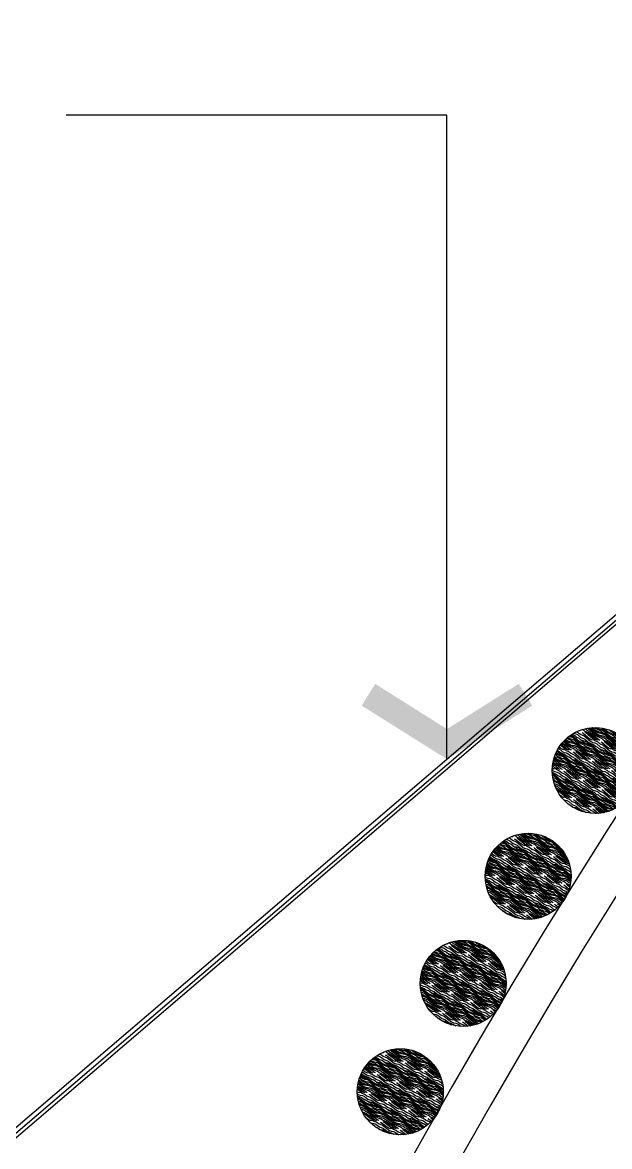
# Model space of a CAD drawing. Extents: x 5924 to 15219, y 2637 to 8140.
# Drawn here: x 6661.9 to 6799.5, y 7394.8 to 7658.1 of the extents above; entities that cross this region are included whole.
import ezdxf

# ---------------------------------------------------------------- set-up
doc = ezdxf.new("R2010")
doc.units = 0
doc.header["$LTSCALE"] = 35
doc.layers.get('0').update_dxf_attribs({"linetype": 'CONTINUOUS'})
for name, color, linetype in [('ESPEC', 2, 'CONTINUOUS'), ('ESPECARQ', 2, 'CONTINUOUS'), ('HACHURA', 13, 'CONTINUOUS'), ('MOBIL', 7, 'CONTINUOUS')]:
    doc.layers.add(name, color=color, linetype=linetype)

# ---------------------------------------------------------------- blocks, each defined once
blk = doc.blocks.new('INDSETAD')
at = {"color": 4, "linetype": 'ByBlock'}
for points in [[(0, 0), (1.255, 2), (0.706, 0), (1.765, 1.684)], [(0, 0), (1.255, -2), (0.706, 0), (1.765, -1.684)]]:
    blk.add_solid(points, dxfattribs=at)

msp = doc.modelspace()

# ---------------------------------------------------------------- hatches: boundary and pattern name
at = {"layer": 'HACHURA'}
h = msp.add_hatch(dxfattribs=at)
h.set_pattern_fill('MADEIRA', color=256, scale=5, angle=-25.8427, style=0)
h.set_pattern_definition([(334.157303, (-2101.5897, 4176.952), (2.1795095, 4.499971), [1, -1.5, 0.5, -2]), (334.157303, (-2098.385, 4175.539), (2.1795095, 4.499971), [1, -4]), (334.157303, (-2098.726, 4175.982), (2.1795095, 4.499971), [0.5, -4.5]), (334.157303, (-2101.1467, 4177.293), (2.1795095, 4.499971), [0.25, -3.5, 0.25, -1]), (334.157303, (-2099.4627, 4176.7553), (2.1795095, 4.499971), [1, -1.5, 0.25, -2.25]), (334.157303, (-2100.533, 4177.4127), (2.1795095, 4.499971), [0.75, -4.25]), (334.157303, (-2099.354, 4176.9803), (2.1795095, 4.499971), [1.5, -3.5]), (334.157303, (-2100.6493, 4177.7467), (2.1795095, 4.499971), [1, -4]), (334.157303, (-2098.795, 4176.9874), (2.1795095, 4.499971), [2.5, -2.5]), (334.157303, (-2100.036, 4177.866), (2.1795095, 4.499971), [0.5, -1.5, 1, -2]), (334.157303, (-2096.8313, 4176.453), (2.1795095, 4.499971), [1, -4]), (334.157303, (-2097.677, 4177.0015), (2.1795095, 4.499971), [0.5, -4.5]), (334.157303, (-2098.5224, 4177.55), (2.1795095, 4.499971), [0.5, -4.5]), (334.157303, (-2100.718, 4178.752), (2.1795095, 4.499971), [1, -4]), (334.157303, (-2098.4134, 4177.775), (2.1795095, 4.499971), [1, -4]), (334.157303, (-2098.3044, 4178), (2.1795095, 4.499971), [1, -1, 1, -2]), (334.157303, (-2099.0954, 4178.661), (2.1795095, 4.499971), [0.5, -2.5, 1, -1]), (334.157303, (-2098.141, 4178.3374), (2.1795095, 4.499971), [1.5, -3.5]), (334.157303, (-2098.032, 4178.5624), (2.1795095, 4.499971), [1, -4]), (334.157303, (-2099.7775, 4179.5467), (2.1795095, 4.499971), [1.5, -2, 0.5, -1]), (334.157303, (-2099.6685, 4179.7717), (2.1795095, 4.499971), [2.5, -2.5]), (334.157303, (-2096.914, 4178.5765), (2.1795095, 4.499971), [0.5, -4.5]), (334.157303, (-2098.2095, 4179.343), (2.1795095, 4.499971), [1, -4]), (334.157303, (-2099.055, 4179.891), (2.1795095, 4.499971), [0.5, -2, 0.5, -2]), (334.157303, (-2099.4505, 4180.2217), (2.1795095, 4.499971), [0.5, -1.5, 1, -2]), (334.157303, (-2098.496, 4179.8983), (2.1795095, 4.499971), [0.5, -2.5, 0.5, -1.5]), (334.157303, (-2097.5416, 4179.575), (2.1795095, 4.499971), [1.5, -3.5]), (334.157303, (-2099.2326, 4180.6717), (2.1795095, 4.499971), [1, -4]), (334.157303, (-2096.928, 4179.6944), (2.1795095, 4.499971), [0.5, -4.5]), (334.157303, (-2095.9736, 4179.371), (2.1795095, 4.499971), [0.5, -4.5]), (348.193547, (-2098.2762, 4175.764), (4.49997094, -2.17950947), [0.515, -20.1005276]), (348.193547, (-2097.3358, 4176.5585), (4.49997094, -2.17950947), [0.515, -20.1005276]), (348.193547, (-2096.4781, 4179.4765), (4.49997094, -2.17950947), [0.515, -20.1005276]), (348.193547, (-2098.6454, 4178.4428), (4.49997094, -2.17950947), [0.515, -20.1005276]), (348.193547, (-2097.4185, 4178.6819), (4.49997094, -2.17950947), [0.515, -20.1005276]), (348.193547, (-2097.132, 4178.1265), (4.49997094, -2.17950947), [0.515, -20.1005276]), (348.193547, (-2099.0005, 4180.0037), (4.49997094, -2.17950947), [0.515, -20.1005276]), (348.193547, (-2097.3095, 4178.9069), (4.49997094, -2.17950947), [0.515, -20.1005276]), (348.193547, (-2097.2268, 4176.7835), (4.49997094, -2.17950947), [1.03, -19.5855276]), (348.193547, (-2097.5134, 4177.339), (4.49997094, -2.17950947), [1.03, -19.5855276]), (348.193547, (-2097.4044, 4177.564), (4.49997094, -2.17950947), [1.03, -19.5855276]), (140.12106, (-2099.4627, 4176.7553), (-4.49997094, 2.17950947), [0.515, -1.03, 0.515, -18.5555276]), (140.12106, (-2100.0358, 4177.8662), (-4.49997094, 2.17950947), [0.515, -20.1005276]), (140.12106, (-2099.055, 4179.8912), (-4.49997094, 2.17950947), [1.03, -19.5855276]), (168.193547, (-2098.3852, 4175.539), (-4.49997094, 2.17950947), [0.515, -20.1005276]), (320.12106, (-2097.4852, 4175.1031), (4.49997094, -2.17950947), [0.515, -20.1005276]), (320.12106, (-2098.0724, 4177.3319), (4.49997094, -2.17950947), [0.515, -20.1005276]), (320.12106, (-2096.791, 4177.6835), (4.49997094, -2.17950947), [0.515, -20.1005276]), (320.12106, (-2098.4275, 4178.8928), (4.49997094, -2.17950947), [0.515, -20.1005276]), (320.12106, (-2098.605, 4179.6733), (4.49997094, -2.17950947), [0.515, -20.1005276]), (320.12106, (-2098.046, 4179.6803), (4.49997094, -2.17950947), [0.515, -20.1005276]), (320.12106, (-2098.4275, 4178.8928), (4.49997094, -2.17950947), [0.515, -20.1005276]), (320.12106, (-2096.7506, 4178.914), (4.49997094, -2.17950947), [2.06, -18.5555276]), (320.12106, (-2100.9217, 4177.1842), (4.49997094, -2.17950947), [2.06, -18.5555276]), (320.12106, (-2100.3082, 4177.3037), (4.49997094, -2.17950947), [2.06, -18.5555276]), (320.12106, (-2099.7493, 4177.3108), (4.49997094, -2.17950947), [0.515, -1.03, 1.03, -18.0405276]), (320.12106, (-2099.5858, 4177.6483), (4.49997094, -2.17950947), [1.03, -1.03, 1.03, -17.5255276]), (320.12106, (-2099.8179, 4178.3162), (4.49997094, -2.17950947), [2.06, -18.5555276]), (320.12106, (-2100.1044, 4178.8717), (4.49997094, -2.17950947), [2.06, -18.5555276]), (320.12106, (-2099.9954, 4179.0967), (4.49997094, -2.17950947), [2.06, -18.5555276]), (320.12106, (-2096.1916, 4178.921), (4.49997094, -2.17950947), [0.515, -20.1005276]), (320.121071, (-2095.5236, 4179.1531), (4.49997136, -2.1795086), [1.03, -19.5855276]), (320.121071, (-2098.3326, 4180.2358), (4.49997136, -2.1795086), [1.03, -19.5855276]), (320.121061, (-2100.6897, 4176.5162), (4.49997098, -2.17950939), [2.06, -18.5555276]), (320.121061, (-2096.464, 4178.3585), (4.49997098, -2.17950939), [1.545, -19.0705276]), (320.121061, (-2096.1775, 4177.8031), (4.49997098, -2.17950939), [3.09, -17.5255276])])
h.paths.add_polyline_path([(6787.095, 7487.267), (6805.234, 7478.481, 1)])
h.paths.add_polyline_path([(6805.234, 7478.481), (6787.095, 7487.267, 1)])
h = msp.add_hatch(dxfattribs=at)
h.set_pattern_fill('MADEIRA', color=256, scale=5, angle=-24.7191, style=0)
h.set_pattern_definition([(335.2809, (-2050.777, 3978.32), (2.0908496, 4.541844), [1, -1.5, 0.5, -2]), (335.2809, (-2047.5456, 3976.97), (2.0908496, 4.541844), [1, -4]), (335.2809, (-2047.8953, 3977.4063), (2.0908496, 4.541844), [0.5, -4.5]), (335.2809, (-2050.341, 3978.67), (2.0908496, 4.541844), [0.25, -3.5, 0.25, -1]), (335.2809, (-2048.647, 3978.165), (2.0908496, 4.541844), [1, -1.5, 0.25, -2.25]), (335.2809, (-2049.73, 3978.8013), (2.0908496, 4.541844), [0.75, -4.25]), (335.2809, (-2048.5423, 3978.392), (2.0908496, 4.541844), [1.5, -3.5]), (335.2809, (-2049.8526, 3979.133), (2.0908496, 4.541844), [1, -4]), (335.2809, (-2047.9836, 3978.41), (2.0908496, 4.541844), [2.5, -2.5]), (335.2809, (-2049.2416, 3979.2645), (2.0908496, 4.541844), [0.5, -1.5, 1, -2]), (335.2809, (-2046.01, 3977.9145), (2.0908496, 4.541844), [1, -4]), (335.2809, (-2046.866, 3978.446), (2.0908496, 4.541844), [0.5, -4.5]), (335.2809, (-2047.722, 3978.978), (2.0908496, 4.541844), [0.5, -4.5]), (335.2809, (-2049.941, 3980.137), (2.0908496, 4.541844), [1, -4]), (335.2809, (-2047.6177, 3979.205), (2.0908496, 4.541844), [1, -4]), (335.2809, (-2047.513, 3979.432), (2.0908496, 4.541844), [1, -1, 1, -2]), (335.2809, (-2048.317, 3980.0773), (2.0908496, 4.541844), [0.5, -2.5, 1, -1]), (335.2809, (-2047.3563, 3979.7727), (2.0908496, 4.541844), [1.5, -3.5]), (335.2809, (-2047.252, 3980), (2.0908496, 4.541844), [1, -4]), (335.2809, (-2049.016, 3980.9497), (2.0908496, 4.541844), [1.5, -2, 0.5, -1]), (335.2809, (-2048.9117, 3981.177), (2.0908496, 4.541844), [2.5, -2.5]), (335.2809, (-2046.1343, 3980.036), (2.0908496, 4.541844), [0.5, -4.5]), (335.2809, (-2047.4446, 3980.7766), (2.0908496, 4.541844), [1, -4]), (335.2809, (-2048.3007, 3981.3083), (2.0908496, 4.541844), [0.5, -2, 0.5, -2]), (335.2809, (-2048.7026, 3981.631), (2.0908496, 4.541844), [0.5, -1.5, 1, -2]), (335.2809, (-2047.742, 3981.3264), (2.0908496, 4.541844), [0.5, -2.5, 0.5, -1.5]), (335.2809, (-2046.7813, 3981.0217), (2.0908496, 4.541844), [1.5, -3.5]), (335.2809, (-2048.4935, 3982.085), (2.0908496, 4.541844), [1, -4]), (335.2809, (-2046.1703, 3981.1533), (2.0908496, 4.541844), [0.5, -4.5]), (335.2809, (-2045.2097, 3980.8487), (2.0908496, 4.541844), [0.5, -4.5]), (349.317142, (-2047.4411, 3977.1972), (4.5418441, -2.09084963), [0.515, -20.1005276]), (349.317142, (-2046.5165, 3978.01), (4.5418441, -2.09084963), [0.515, -20.1005276]), (349.317142, (-2045.7162, 3980.9442), (4.5418441, -2.09084963), [0.515, -20.1005276]), (349.317142, (-2047.8628, 3979.8683), (4.5418441, -2.09084963), [0.515, -20.1005276]), (349.317142, (-2046.6408, 3980.1314), (4.5418441, -2.09084963), [0.515, -20.1005276]), (349.317142, (-2046.3434, 3979.5816), (4.5418441, -2.09084963), [0.515, -20.1005276]), (349.317142, (-2048.2484, 3981.4219), (4.5418441, -2.09084963), [0.515, -20.1005276]), (349.317142, (-2046.5362, 3980.3585), (4.5418441, -2.09084963), [0.515, -20.1005276]), (349.317142, (-2046.4119, 3978.2371), (4.5418441, -2.09084963), [1.03, -19.5855276]), (349.317142, (-2046.7093, 3978.7868), (4.5418441, -2.09084963), [1.03, -19.5855276]), (349.317142, (-2046.6048, 3979.0139), (4.5418441, -2.09084963), [1.03, -19.5855276]), (141.244655, (-2048.6468, 3978.1651), (-4.5418441, 2.09084963), [0.515, -1.03, 0.515, -18.5555276]), (141.244655, (-2049.2416, 3979.2645), (-4.5418441, 2.09084963), [0.515, -20.1005276]), (141.244655, (-2048.3007, 3981.3083), (-4.5418441, 2.09084963), [1.03, -19.5855276]), (169.317142, (-2047.5456, 3976.9701), (-4.5418441, 2.09084963), [0.515, -20.1005276]), (321.244655, (-2046.6373, 3976.5519), (4.5418441, -2.09084963), [0.515, -20.1005276]), (321.244655, (-2047.268, 3978.7688), (4.5418441, -2.09084963), [0.515, -20.1005276]), (321.244655, (-2045.9938, 3979.1455), (4.5418441, -2.09084963), [0.515, -20.1005276]), (321.244655, (-2047.6537, 3980.3224), (4.5418441, -2.09084963), [0.515, -20.1005276]), (321.244655, (-2047.8465, 3981.0993), (4.5418441, -2.09084963), [0.515, -20.1005276]), (321.244655, (-2047.2878, 3981.1173), (4.5418441, -2.09084963), [0.515, -20.1005276]), (321.244655, (-2047.6537, 3980.3224), (4.5418441, -2.09084963), [0.515, -20.1005276]), (321.244655, (-2045.9775, 3980.3765), (4.5418441, -2.09084963), [2.06, -18.5555276]), (321.244655, (-2050.114, 3978.5652), (4.5418441, -2.09084963), [2.06, -18.5555276]), (321.244655, (-2049.503, 3978.6968), (4.5418441, -2.09084963), [2.06, -18.5555276]), (321.244655, (-2048.9442, 3978.7148), (4.5418441, -2.09084963), [0.515, -1.03, 1.03, -18.0405276]), (321.244655, (-2048.7874, 3979.0554), (4.5418441, -2.09084963), [1.03, -1.03, 1.03, -17.5255276]), (321.244655, (-2049.0325, 3979.7187), (4.5418441, -2.09084963), [2.06, -18.5555276]), (321.244655, (-2049.3299, 3980.2684), (4.5418441, -2.09084963), [2.06, -18.5555276]), (321.244655, (-2049.2253, 3980.4955), (4.5418441, -2.09084963), [2.06, -18.5555276]), (321.244655, (-2045.4188, 3980.3945), (4.5418441, -2.09084963), [0.515, -20.1005276]), (321.244666, (-2044.7555, 3980.6396), (4.5418445, -2.09084876), [1.03, -19.5855276]), (321.244666, (-2047.5852, 3981.667), (4.5418445, -2.09084876), [1.03, -19.5855276]), (321.244656, (-2049.8688, 3977.902), (4.54184413, -2.09084955), [2.06, -18.5555276]), (321.244656, (-2045.6801, 3979.8267), (4.54184413, -2.09084955), [1.545, -19.0705276]), (321.244656, (-2045.3828, 3979.277), (4.54184413, -2.09084955), [3.09, -17.5255276])])
h.paths.add_polyline_path([(6771.286, 7462.298), (6789.594, 7453.87, 1)])
h.paths.add_polyline_path([(6789.594, 7453.87), (6771.286, 7462.298, 1)])
h = msp.add_hatch(dxfattribs=at)
h.set_pattern_fill('MADEIRA', color=256, scale=5, angle=-23.59551, style=0)
h.set_pattern_definition([(336.404494, (-1996.0795, 3780.7227), (2.0013858, 4.5819707), [1, -1.5, 0.5, -2]), (336.404494, (-1992.822, 3779.4363), (2.0013858, 4.5819707), [1, -4]), (336.404494, (-1993.18, 3779.8655), (2.0013858, 4.5819707), [0.5, -4.5]), (336.404494, (-1995.6503, 3781.081), (2.0013858, 4.5819707), [0.25, -3.5, 0.25, -1]), (336.404494, (-1993.9465, 3780.6094), (2.0013858, 4.5819707), [1, -1.5, 0.25, -2.25]), (336.404494, (-1995.042, 3781.2243), (2.0013858, 4.5819707), [0.75, -4.25]), (336.404494, (-1993.8465, 3780.8385), (2.0013858, 4.5819707), [1.5, -3.5]), (336.404494, (-1995.171, 3781.5535), (2.0013858, 4.5819707), [1, -4]), (336.404494, (-1993.288, 3780.8675), (2.0013858, 4.5819707), [2.5, -2.5]), (336.404494, (-1994.5627, 3781.697), (2.0013858, 4.5819707), [0.5, -1.5, 1, -2]), (336.404494, (-1991.3053, 3780.4106), (2.0013858, 4.5819707), [1, -4]), (336.404494, (-1992.1717, 3780.9254), (2.0013858, 4.5819707), [0.5, -4.5]), (336.404494, (-1993.038, 3781.44), (2.0013858, 4.5819707), [0.5, -4.5]), (336.404494, (-1995.279, 3782.5555), (2.0013858, 4.5819707), [1, -4]), (336.404494, (-1992.938, 3781.6693), (2.0013858, 4.5819707), [1, -4]), (336.404494, (-1992.838, 3781.8984), (2.0013858, 4.5819707), [1, -1, 1, -2]), (336.404494, (-1993.654, 3782.528), (2.0013858, 4.5819707), [0.5, -2.5, 1, -1]), (336.404494, (-1992.688, 3782.242), (2.0013858, 4.5819707), [1.5, -3.5]), (336.404494, (-1992.5877, 3782.471), (2.0013858, 4.5819707), [1, -4]), (336.404494, (-1994.3705, 3783.3863), (2.0013858, 4.5819707), [1.5, -2, 0.5, -1]), (336.404494, (-1994.2704, 3783.6154), (2.0013858, 4.5819707), [2.5, -2.5]), (336.404494, (-1991.471, 3782.529), (2.0013858, 4.5819707), [0.5, -4.5]), (336.404494, (-1992.7957, 3783.244), (2.0013858, 4.5819707), [1, -4]), (336.404494, (-1993.662, 3783.759), (2.0013858, 4.5819707), [0.5, -2, 0.5, -2]), (336.404494, (-1994.0703, 3784.0736), (2.0013858, 4.5819707), [0.5, -1.5, 1, -2]), (336.404494, (-1993.104, 3783.788), (2.0013858, 4.5819707), [0.5, -2.5, 0.5, -1.5]), (336.404494, (-1992.1374, 3783.502), (2.0013858, 4.5819707), [1.5, -3.5]), (336.404494, (-1993.87, 3784.532), (2.0013858, 4.5819707), [1, -4]), (336.404494, (-1991.529, 3783.6456), (2.0013858, 4.5819707), [0.5, -4.5]), (336.404494, (-1990.5627, 3783.36), (2.0013858, 4.5819707), [0.5, -4.5]), (350.440738, (-1992.722, 3779.6654), (4.58197065, -2.00138575), [0.515, -20.1005276]), (350.440738, (-1991.8135, 3780.4962), (4.58197065, -2.00138575), [0.515, -20.1005276]), (350.440738, (-1991.0709, 3783.4455), (4.58197065, -2.00138575), [0.515, -20.1005276]), (350.440738, (-1993.196, 3782.3277), (4.58197065, -2.00138575), [0.515, -20.1005276]), (350.440738, (-1991.9794, 3782.6147), (4.58197065, -2.00138575), [0.515, -20.1005276]), (350.440738, (-1991.6713, 3782.0709), (4.58197065, -2.00138575), [0.515, -20.1005276]), (350.440738, (-1993.612, 3783.8734), (4.58197065, -2.00138575), [0.515, -20.1005276]), (350.440738, (-1991.8793, 3782.8438), (4.58197065, -2.00138575), [0.515, -20.1005276]), (350.440738, (-1991.7135, 3780.7253), (4.58197065, -2.00138575), [1.03, -19.5855276]), (350.440738, (-1992.0216, 3781.2691), (4.58197065, -2.00138575), [1.03, -19.5855276]), (350.440738, (-1991.9215, 3781.4982), (4.58197065, -2.00138575), [1.03, -19.5855276]), (142.368251, (-1993.9465, 3780.6094), (-4.58197065, 2.00138575), [0.515, -1.03, 0.515, -18.5555276]), (142.368251, (-1994.5627, 3781.697), (-4.58197065, 2.00138575), [0.515, -20.1005276]), (142.368251, (-1993.6621, 3783.7589), (-4.58197065, 2.00138575), [1.03, -19.5855276]), (170.440738, (-1992.8221, 3779.4363), (-4.58197065, 2.00138575), [0.515, -20.1005276]), (322.368251, (-1991.9057, 3779.036), (4.58197065, -2.00138575), [0.515, -20.1005276]), (322.368251, (-1992.5798, 3781.2401), (4.58197065, -2.00138575), [0.515, -20.1005276]), (322.368251, (-1991.3132, 3781.6417), (4.58197065, -2.00138575), [0.515, -20.1005276]), (322.368251, (-1992.9959, 3782.7859), (4.58197065, -2.00138575), [0.515, -20.1005276]), (322.368251, (-1993.2039, 3783.5588), (4.58197065, -2.00138575), [0.515, -20.1005276]), (322.368251, (-1992.6456, 3783.5877), (4.58197065, -2.00138575), [0.515, -20.1005276]), (322.368251, (-1992.9959, 3782.7859), (4.58197065, -2.00138575), [0.515, -20.1005276]), (322.368251, (-1991.3211, 3782.8728), (4.58197065, -2.00138575), [2.06, -18.5555276]), (322.368251, (-1995.4212, 3780.9808), (4.58197065, -2.00138575), [2.06, -18.5555276]), (322.368251, (-1994.8129, 3781.1243), (4.58197065, -2.00138575), [2.06, -18.5555276]), (322.368251, (-1994.2546, 3781.1532), (4.58197065, -2.00138575), [0.515, -1.03, 1.03, -18.0405276]), (322.368251, (-1994.1045, 3781.4969), (4.58197065, -2.00138575), [1.03, -1.03, 1.03, -17.5255276]), (322.368251, (-1994.3626, 3782.1552), (4.58197065, -2.00138575), [2.06, -18.5555276]), (322.368251, (-1994.6707, 3782.699), (4.58197065, -2.00138575), [2.06, -18.5555276]), (322.368251, (-1994.5706, 3782.9281), (4.58197065, -2.00138575), [2.06, -18.5555276]), (322.368251, (-1990.7628, 3782.9017), (4.58197065, -2.00138575), [0.515, -20.1005276]), (322.368262, (-1990.1045, 3783.1598), (4.58197104, -2.00138487), [1.03, -19.5855276]), (322.368262, (-1992.9537, 3784.1315), (4.58197104, -2.00138487), [1.03, -19.5855276]), (322.368252, (-1995.1631, 3780.3224), (4.58197069, -2.00138567), [2.06, -18.5555276]), (322.368252, (-1991.013, 3782.329), (4.58197069, -2.00138567), [1.545, -19.0705276]), (322.368252, (-1990.7049, 3781.7852), (4.58197069, -2.00138567), [3.09, -17.5255276])])
h.paths.add_polyline_path([(6755.969, 7437.024), (6774.439, 7428.957, 1)])
h.paths.add_polyline_path([(6774.439, 7428.957), (6755.969, 7437.024, 1)])
h = msp.add_hatch(dxfattribs=at)
h.set_pattern_fill('MADEIRA', color=256, scale=5, angle=-22.47191, style=0)
h.set_pattern_definition([(337.52809, (-1937.5176, 3584.236), (1.9111522, 4.6203352), [1, -1.5, 0.5, -2]), (337.52809, (-1934.2356, 3583.0135), (1.9111522, 4.6203352), [1, -4]), (337.52809, (-1934.602, 3583.4357), (1.9111522, 4.6203352), [0.5, -4.5]), (337.52809, (-1937.0955, 3584.6023), (1.9111522, 4.6203352), [0.25, -3.5, 0.25, -1]), (337.52809, (-1935.383, 3584.1644), (1.9111522, 4.6203352), [1, -1.5, 0.25, -2.25]), (337.52809, (-1936.49, 3584.7577), (1.9111522, 4.6203352), [0.75, -4.25]), (337.52809, (-1935.2873, 3584.3954), (1.9111522, 4.6203352), [1.5, -3.5]), (337.52809, (-1936.6256, 3585.0843), (1.9111522, 4.6203352), [1, -4]), (337.52809, (-1934.7297, 3584.4353), (1.9111522, 4.6203352), [2.5, -2.5]), (337.52809, (-1936.02, 3585.2397), (1.9111522, 4.6203352), [0.5, -1.5, 1, -2]), (337.52809, (-1932.738, 3584.0174), (1.9111522, 4.6203352), [1, -4]), (337.52809, (-1933.6145, 3584.515), (1.9111522, 4.6203352), [0.5, -4.5]), (337.52809, (-1934.491, 3585.013), (1.9111522, 4.6203352), [0.5, -4.5]), (337.52809, (-1936.753, 3586.084), (1.9111522, 4.6203352), [1, -4]), (337.52809, (-1934.395, 3585.244), (1.9111522, 4.6203352), [1, -4]), (337.52809, (-1934.2997, 3585.475), (1.9111522, 4.6203352), [1, -1, 1, -2]), (337.52809, (-1935.128, 3586.088), (1.9111522, 4.6203352), [0.5, -2.5, 1, -1]), (337.52809, (-1934.1563, 3585.8214), (1.9111522, 4.6203352), [1.5, -3.5]), (337.52809, (-1934.061, 3586.0525), (1.9111522, 4.6203352), [1, -4]), (337.52809, (-1935.861, 3586.9324), (1.9111522, 4.6203352), [1.5, -2, 0.5, -1]), (337.52809, (-1935.7656, 3587.1634), (1.9111522, 4.6203352), [2.5, -2.5]), (337.52809, (-1932.9456, 3586.1323), (1.9111522, 4.6203352), [0.5, -4.5]), (337.52809, (-1934.284, 3586.821), (1.9111522, 4.6203352), [1, -4]), (337.52809, (-1935.16, 3587.319), (1.9111522, 4.6203352), [0.5, -2, 0.5, -2]), (337.52809, (-1935.5745, 3587.6255), (1.9111522, 4.6203352), [0.5, -1.5, 1, -2]), (337.52809, (-1934.6026, 3587.359), (1.9111522, 4.6203352), [0.5, -2.5, 0.5, -1.5]), (337.52809, (-1933.631, 3587.092), (1.9111522, 4.6203352), [1.5, -3.5]), (337.52809, (-1935.3833, 3588.0875), (1.9111522, 4.6203352), [1, -4]), (337.52809, (-1933.0254, 3587.2474), (1.9111522, 4.6203352), [0.5, -4.5]), (337.52809, (-1932.0535, 3586.9807), (1.9111522, 4.6203352), [0.5, -4.5]), (351.564333, (-1934.14, 3583.2446), (4.62033518, -1.91115222), [0.515, -20.1005276]), (351.564333, (-1933.248, 3584.093), (4.62033518, -1.91115222), [0.515, -20.1005276]), (351.564333, (-1932.5634, 3587.0563), (4.62033518, -1.91115222), [0.515, -20.1005276]), (351.564333, (-1934.6661, 3585.897), (4.62033518, -1.91115222), [0.515, -20.1005276]), (351.564333, (-1933.4554, 3586.2079), (4.62033518, -1.91115222), [0.515, -20.1005276]), (351.564333, (-1933.1367, 3585.6702), (4.62033518, -1.91115222), [0.515, -20.1005276]), (351.564333, (-1935.1124, 3587.4344), (4.62033518, -1.91115222), [0.515, -20.1005276]), (351.564333, (-1933.3598, 3586.4389), (4.62033518, -1.91115222), [0.515, -20.1005276]), (351.564333, (-1933.1525, 3584.324), (4.62033518, -1.91115222), [1.03, -19.5855276]), (351.564333, (-1933.4712, 3584.8617), (4.62033518, -1.91115222), [1.03, -19.5855276]), (351.564333, (-1933.3756, 3585.0927), (4.62033518, -1.91115222), [1.03, -19.5855276]), (143.491846, (-1935.3828, 3584.1644), (-4.62033518, 1.91115222), [0.515, -1.03, 0.515, -18.5555276]), (143.491846, (-1936.0202, 3585.2397), (-4.62033518, 1.91115222), [0.515, -20.1005276]), (143.491846, (-1935.1602, 3587.3189), (-4.62033518, 1.91115222), [1.03, -19.5855276]), (171.564333, (-1934.2356, 3583.0135), (-4.62033518, 1.91115222), [0.515, -20.1005276]), (323.491846, (-1933.3116, 3582.6313), (4.62033518, -1.91115222), [0.515, -20.1005276]), (323.491846, (-1934.0287, 3584.8218), (4.62033518, -1.91115222), [0.515, -20.1005276]), (323.491846, (-1932.7702, 3585.2481), (4.62033518, -1.91115222), [0.515, -20.1005276]), (323.491846, (-1934.475, 3586.3591), (4.62033518, -1.91115222), [0.515, -20.1005276]), (323.491846, (-1934.6982, 3587.1277), (4.62033518, -1.91115222), [0.515, -20.1005276]), (323.491846, (-1934.1406, 3587.1676), (4.62033518, -1.91115222), [0.515, -20.1005276]), (323.491846, (-1934.475, 3586.3591), (4.62033518, -1.91115222), [0.515, -20.1005276]), (323.491846, (-1932.8023, 3586.4788), (4.62033518, -1.91115222), [2.06, -18.5555276]), (323.491846, (-1936.8645, 3584.5068), (4.62033518, -1.91115222), [2.06, -18.5555276]), (323.491846, (-1936.2591, 3584.6622), (4.62033518, -1.91115222), [2.06, -18.5555276]), (323.491846, (-1935.7015, 3584.7021), (4.62033518, -1.91115222), [0.515, -1.03, 1.03, -18.0405276]), (323.491846, (-1935.5582, 3585.0486), (4.62033518, -1.91115222), [1.03, -1.03, 1.03, -17.5255276]), (323.491846, (-1935.8291, 3585.7017), (4.62033518, -1.91115222), [2.06, -18.5555276]), (323.491846, (-1936.1478, 3586.2394), (4.62033518, -1.91115222), [2.06, -18.5555276]), (323.491846, (-1936.0522, 3586.4704), (4.62033518, -1.91115222), [2.06, -18.5555276]), (323.491846, (-1932.2447, 3586.5187), (4.62033518, -1.91115222), [0.515, -20.1005276]), (323.491857, (-1931.5915, 3586.7896), (4.62033555, -1.91115133), [1.03, -19.5855276]), (323.491857, (-1934.4593, 3587.7053), (4.62033555, -1.91115133), [1.03, -19.5855276]), (323.491847, (-1936.5936, 3583.8536), (4.62033521, -1.91115214), [2.06, -18.5555276]), (323.491847, (-1932.4836, 3585.9411), (4.62033521, -1.91115214), [1.545, -19.0705276]), (323.491847, (-1932.1649, 3585.4035), (4.62033521, -1.91115214), [3.09, -17.5255276])])
h.paths.add_polyline_path([(6741.151, 7411.455), (6759.775, 7403.751, 1)])
h.paths.add_polyline_path([(6759.775, 7403.751), (6741.151, 7411.455, 1)])

# ---------------------------------------------------------------- linework, layer by layer
at = {"layer": 'ESPEC'}
for p, q in [((6761.417, 7636.432), (6672.084, 7636.432)), ((6761.417, 7485.52), (6761.417, 7636.432))]:
    msp.add_line(p, q, dxfattribs=at)
at = {"layer": 'ESPECARQ'}
for p, q in [((6819.097, 7534.729), (6405.606, 7181.716)), ((6819.097, 7533.417), (6406.506, 7181.248)), ((6819.097, 7532.493), (6407.199, 7180.506))]:
    msp.add_line(p, q, dxfattribs=at)
at = {"layer": 'HACHURA'}
for centre in [(6796.164, 7482.874), (6780.44, 7458.084), (6765.204, 7432.99), (6750.463, 7407.603)]:
    msp.add_circle(centre, 10.077, dxfattribs=at)
at = {"layer": 'MOBIL'}
for radius, end in [(1487.016, 172.845002), (1477.016, 172.796303)]:
    msp.add_arc((8052.383, 6668.644), radius, 102.503776, end, dxfattribs=at)

# ---------------------------------------------------------------- block references
at = {"layer": 'ESPEC', "xscale": 10, "yscale": 10, "zscale": 10, "rotation": 90}
msp.add_blockref('INDSETAD', (6761.417, 7485.52), dxfattribs=at)

doc.saveas('drawing.dxf')
